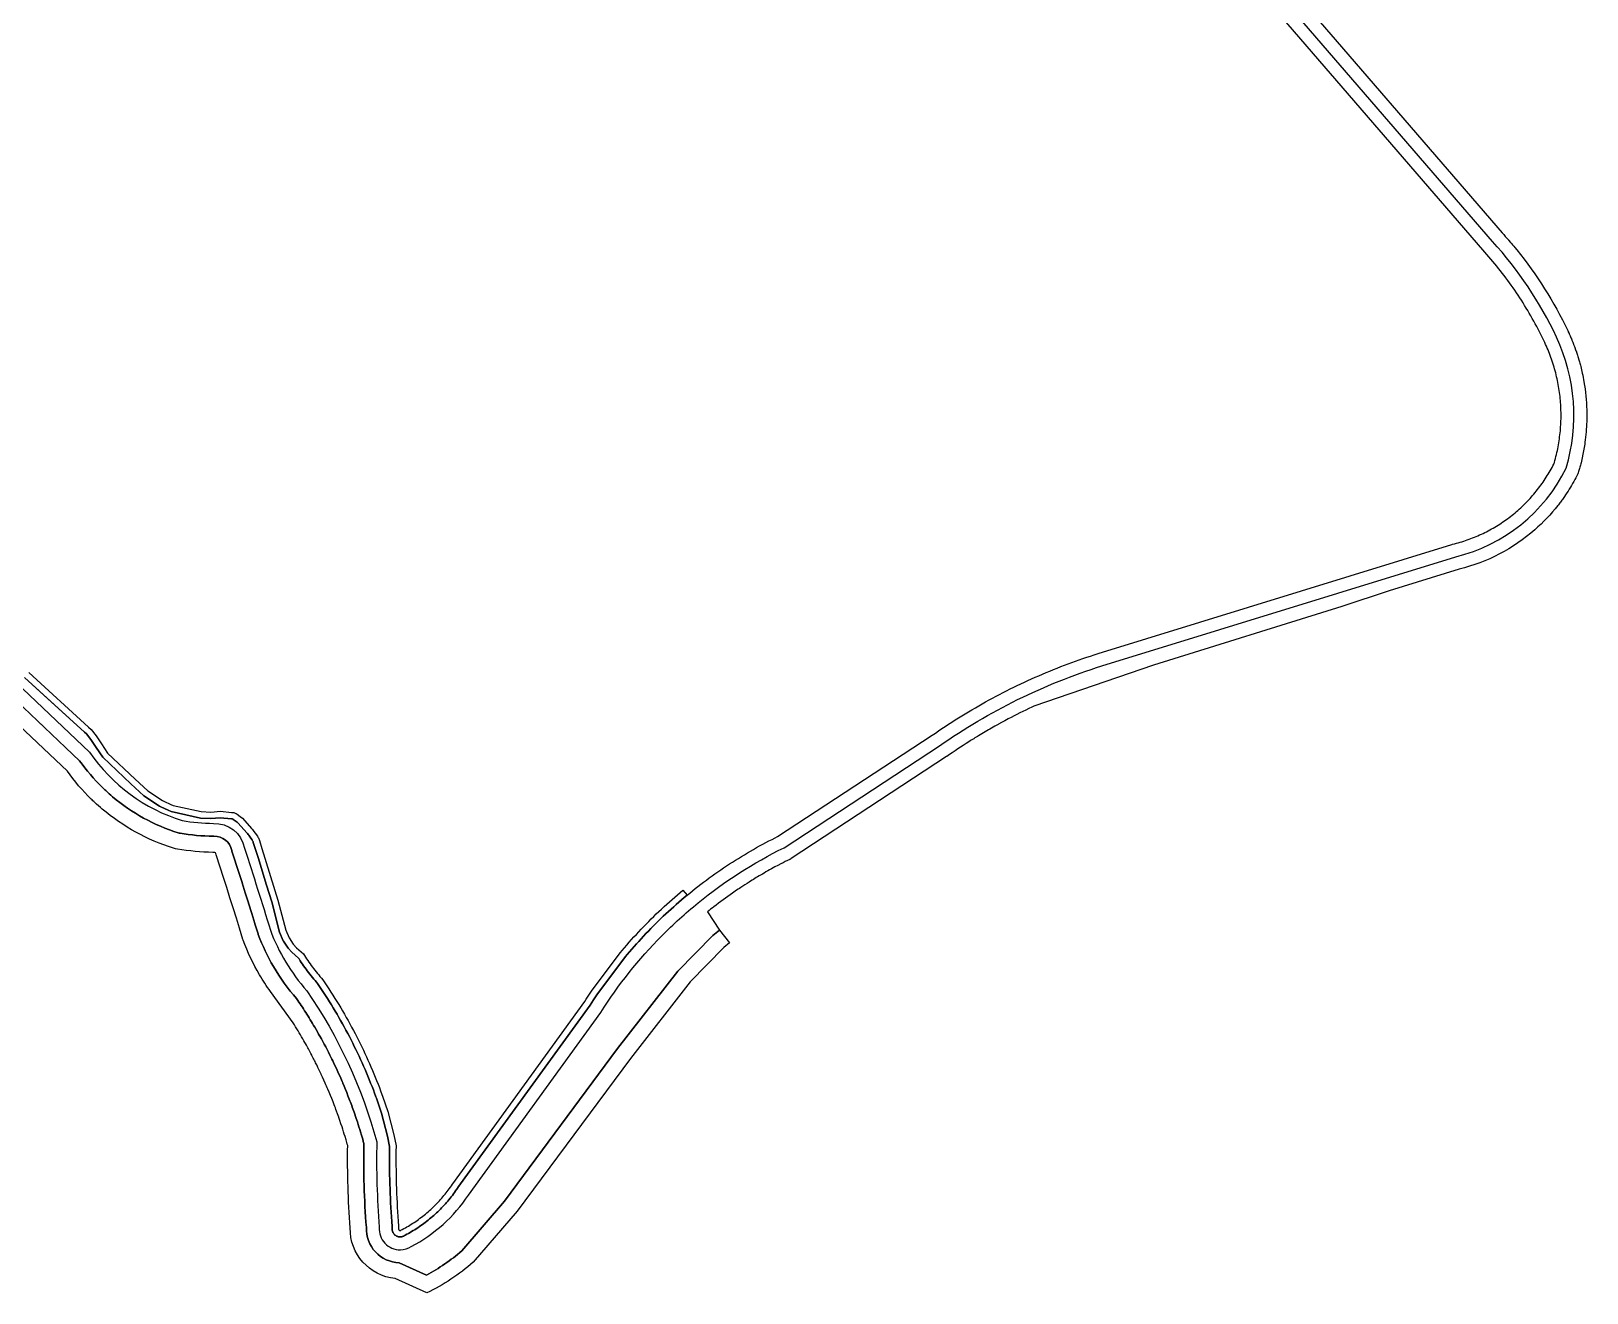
# Model space of a CAD drawing. Header units: inches. Extents: x 87993 to 113012, y 435073 to 454214.
# Drawn here: x 97721.7 to 98204.2, y 442447.2 to 442838.7 of the extents above; entities that cross this region are included whole.
import ezdxf

# ---------------------------------------------------------------- set-up
doc = ezdxf.new("R2010")
doc.units = ezdxf.units.IN
doc.header["$MEASUREMENT"] = 0
for name, color, linetype, true_color in [('As_waterkering_PLSA', 7, 'Continuous', 0x58e833), ('Beschermingszone_PLSA', 7, 'Continuous', 0xa8e862), ('Kernzone_PLSA', 7, 'Continuous', 0x4ce81c)]:
    doc.layers.add(name, color=color, linetype=linetype, true_color=true_color)

msp = doc.modelspace()

# ---------------------------------------------------------------- linework, layer by layer
at = {"layer": 'As_waterkering_PLSA'}
for points in [[(97917.3, 442557.95, -0.027091), (97928.59, 442568.2, -0.056436), (97955.25, 442585.28), (98003.46, 442616.91, -0.076532), (98053.82, 442641.73), (98163.58, 442675.6, 0.222702), (98197.83, 442703.13, 0.184336), (98194.82, 442743.77, 0.073912), (98174.97, 442773.46), (98095.6, 442865.54)], [(97715, 442638.55), (97739.83, 442614.92, 0.166914), (97768.6, 442593.72, 0.031425), (97778.25, 442592.84, -0.373764), (97787.91, 442585.18, -0.004579), (97795.93, 442559.75, 0.092184), (97807.24, 442540.92, -0.084062), (97828.93, 442494.05, 0.023974), (97829.71, 442467.5, 0.440291), (97836.26, 442460.53)], [(97836.26, 442460.53, 0.138985), (97839.65, 442461.54, 0.124086), (97857.34, 442477.48), (97898.39, 442534.17, -0.054118), (97917.3, 442557.95)]]:
    msp.add_lwpolyline(points, format="xyb", dxfattribs=at)
at = {"layer": 'Beschermingszone_PLSA'}
msp.add_lwpolyline([(97721.04, 442639.64), (97739.58, 442622.69), (97740.39, 442621.99), (97741.91, 442620.05), (97743.61, 442617.54), (97745.47, 442614.67), (97753.98, 442606.56), (97757.94, 442602.96), (97762.5, 442599.95), (97762.88, 442599.76), (97765.05, 442598.74), (97765.75, 442598.43), (97774.52, 442596.51), (97777.43, 442596.37), (97780.44, 442596.6), (97783.86, 442596.24), (97783.89, 442596.24), (97784.24, 442596.24), (97784.63, 442596.18), (97784.99, 442596.06), (97785.34, 442595.9), (97785.59, 442595.73), (97786.53, 442595.03), (97787.32, 442594.45), (97790.13, 442591.22), (97790.37, 442590.92), (97790.79, 442590.38), (97791.22, 442589.82), (97791.9, 442588.9), (97792.07, 442588.62), (97792.21, 442588.36), (97792.34, 442588.1), (97792.45, 442587.83), (97792.54, 442587.57), (97793.33, 442585.08), (97798.28, 442569), (97800.69, 442559.7), (97801.72, 442557.34), (97803, 442555.37), (97804.01, 442554.27), (97806.21, 442552.33), (97806.52, 442551.84), (97806.85, 442551.32), (97807.19, 442550.81), (97807.54, 442550.29), (97807.89, 442549.78), (97808.25, 442549.27), (97808.61, 442548.77), (97808.98, 442548.27), (97809.35, 442547.78), (97809.74, 442547.29), (97810.13, 442546.8), (97810.52, 442546.32), (97810.92, 442545.84), (97811.32, 442545.37), (97811.82, 442544.79), (97812.17, 442544.35), (97812.83, 442543.37), (97813.47, 442542.42), (97814.1, 442541.46), (97814.73, 442540.5), (97815.34, 442539.53), (97815.95, 442538.56), (97816.56, 442537.59), (97817.16, 442536.61), (97817.75, 442535.62), (97818.33, 442534.64), (97818.9, 442533.65), (97819.47, 442532.65), (97820.04, 442531.65), (97820.59, 442530.64), (97821.14, 442529.64), (97821.68, 442528.63), (97822.21, 442527.61), (97822.74, 442526.59), (97823.26, 442525.57), (97823.77, 442524.54), (97824.27, 442523.51), (97824.77, 442522.48), (97825.26, 442521.44), (97825.74, 442520.4), (97826.21, 442519.35), (97826.68, 442518.31), (97827.14, 442517.26), (97827.59, 442516.2), (97828.04, 442515.14), (97828.47, 442514.08), (97828.9, 442513.02), (97829.32, 442511.95), (97829.74, 442510.88), (97830.14, 442509.81), (97830.54, 442508.73), (97830.73, 442508.23), (97832.32, 442503.48), (97834.27, 442496.25), (97834.91, 442492.76), (97834.89, 442491.06), (97834.89, 442489.61), (97834.89, 442488.15), (97834.89, 442486.72), (97834.91, 442485.27), (97834.93, 442483.83), (97834.96, 442482.39), (97835, 442480.94), (97835.05, 442479.5), (97835.1, 442478.04), (97835.16, 442476.6), (97835.23, 442475.16), (97835.31, 442473.72), (97835.39, 442472.28), (97835.49, 442470.84), (97835.59, 442469.4), (97835.7, 442467.91), (97835.71, 442467.5), (97835.7, 442467.18), (97835.7, 442467.04), (97835.7, 442467), (97835.7, 442466.93), (97835.71, 442466.9), (97835.73, 442466.83), (97835.74, 442466.8), (97835.74, 442466.79), (97835.77, 442466.76), (97835.79, 442466.72), (97835.82, 442466.68), (97835.84, 442466.66), (97835.88, 442466.63), (97835.91, 442466.61), (97835.95, 442466.58), (97835.97, 442466.58), (97835.99, 442466.56), (97836.02, 442466.55), (97836.03, 442466.55), (97836.03, 442466.55), (97836.09, 442466.54), (97836.12, 442466.53), (97836.13, 442466.53), (97836.13, 442466.53), (97836.19, 442466.53), (97836.26, 442466.53), (97836.29, 442466.54), (97836.36, 442466.56), (97836.41, 442466.59), (97836.65, 442466.73), (97836.8, 442466.81), (97837.32, 442467.1), (97837.8, 442467.36), (97838.26, 442467.62), (97838.73, 442467.9), (97839.19, 442468.18), (97839.65, 442468.46), (97840.11, 442468.76), (97840.56, 442469.05), (97841.01, 442469.36), (97841.45, 442469.66), (97841.89, 442469.98), (97842.33, 442470.3), (97842.76, 442470.62), (97843.19, 442470.95), (97843.61, 442471.29), (97844.03, 442471.63), (97844.45, 442471.98), (97844.86, 442472.33), (97845.27, 442472.69), (97845.67, 442473.05), (97846.07, 442473.42), (97846.46, 442473.79), (97846.85, 442474.17), (97847.23, 442474.55), (97847.61, 442474.94), (97847.98, 442475.33), (97848.35, 442475.72), (97848.71, 442476.12), (97849.07, 442476.53), (97849.42, 442476.94), (97849.77, 442477.35), (97850.11, 442477.77), (97850.45, 442478.19), (97850.78, 442478.62), (97851.11, 442479.06), (97851.43, 442479.49), (97851.75, 442479.93), (97852.06, 442480.38), (97852.39, 442480.87), (97852.48, 442480.99), (97893.43, 442537.54), (97893.91, 442538.31), (97894.52, 442539.24), (97895.12, 442540.16), (97895.76, 442541.12), (97904.53, 442552.8), (97905.06, 442553.43), (97905.77, 442554.28), (97906.5, 442555.11), (97907.22, 442555.95), (97907.96, 442556.77), (97908.7, 442557.6), (97909.44, 442558.41), (97910.2, 442559.22), (97910.95, 442560.03), (97911.72, 442560.83), (97912.49, 442561.62), (97913.27, 442562.41), (97914.05, 442563.19), (97914.84, 442563.97), (97915.63, 442564.74), (97916.43, 442565.5), (97917.24, 442566.26), (97918.05, 442567.01), (97918.86, 442567.75), (97919.69, 442568.49), (97920.51, 442569.23), (97921.35, 442569.95), (97922.19, 442570.67), (97923.03, 442571.39), (97923.88, 442572.09), (97925.16, 442570.55), (97924.32, 442569.86), (97923.48, 442569.15), (97922.66, 442568.44), (97921.83, 442567.72), (97921.02, 442567), (97920.21, 442566.27), (97919.4, 442565.54), (97918.6, 442564.8), (97917.81, 442564.05), (97917.02, 442563.29), (97916.23, 442562.54), (97915.46, 442561.77), (97914.68, 442561), (97913.92, 442560.22), (97913.16, 442559.44), (97912.41, 442558.65), (97911.66, 442557.86), (97910.91, 442557.06), (97910.18, 442556.25), (97909.45, 442555.44), (97908.73, 442554.63), (97908.01, 442553.8), (97907.3, 442552.98), (97906.59, 442552.14), (97906.1, 442551.56), (97904.94, 442550.02), (97897.4, 442539.96), (97896.79, 442539.05), (97896.19, 442538.14), (97895.6, 442537.23), (97895.08, 442536.42), (97854.1, 442479.83), (97854.04, 442479.73), (97853.7, 442479.24), (97853.38, 442478.78), (97853.05, 442478.32), (97852.71, 442477.86), (97852.37, 442477.41), (97852.02, 442476.96), (97851.67, 442476.52), (97851.31, 442476.08), (97850.95, 442475.64), (97850.58, 442475.22), (97850.2, 442474.79), (97849.82, 442474.37), (97849.44, 442473.96), (97849.05, 442473.55), (97848.65, 442473.14), (97848.25, 442472.74), (97847.85, 442472.35), (97847.44, 442471.96), (97847.02, 442471.57), (97846.6, 442471.2), (97846.17, 442470.82), (97845.74, 442470.45), (97845.31, 442470.09), (97844.87, 442469.73), (97844.42, 442469.38), (97843.97, 442469.03), (97843.52, 442468.69), (97843.07, 442468.36), (97842.6, 442468.02), (97842.14, 442467.71), (97841.67, 442467.39), (97841.2, 442467.08), (97840.72, 442466.77), (97840.24, 442466.47), (97839.75, 442466.18), (97839.26, 442465.89), (97838.77, 442465.61), (97838.28, 442465.34), (97837.76, 442465.06), (97837.65, 442465), (97837.57, 442464.95), (97837.39, 442464.85), (97837.28, 442464.78), (97837.2, 442464.75), (97837.12, 442464.71), (97837, 442464.67), (97836.83, 442464.61), (97836.71, 442464.58), (97836.62, 442464.57), (97836.49, 442464.55), (97836.36, 442464.53), (97836.27, 442464.53), (97836.19, 442464.53), (97836.1, 442464.53), (97836.01, 442464.53), (97835.93, 442464.54), (97835.84, 442464.55), (97835.71, 442464.57), (97835.58, 442464.6), (97835.5, 442464.62), (97835.41, 442464.65), (97835.33, 442464.67), (97835.21, 442464.72), (97835.09, 442464.78), (97834.98, 442464.84), (97834.83, 442464.93), (97834.68, 442465.03), (97834.58, 442465.11), (97834.48, 442465.19), (97834.39, 442465.29), (97834.3, 442465.38), (97834.19, 442465.52), (97834.09, 442465.66), (97834.02, 442465.77), (97833.98, 442465.85), (97833.94, 442465.93), (97833.91, 442466.01), (97833.87, 442466.09), (97833.83, 442466.21), (97833.78, 442466.38), (97833.75, 442466.5), (97833.73, 442466.59), (97833.71, 442466.72), (97833.7, 442466.89), (97833.69, 442467.02), (97833.7, 442467.11), (97833.7, 442467.27), (97833.71, 442467.5), (97833.7, 442467.79), (97833.59, 442469.26), (97833.49, 442470.71), (97833.4, 442472.16), (97833.31, 442473.61), (97833.23, 442475.06), (97833.17, 442476.51), (97833.1, 442477.96), (97833.05, 442479.43), (97833, 442480.89), (97832.96, 442482.34), (97832.93, 442483.79), (97832.91, 442485.24), (97832.89, 442486.7), (97832.89, 442488.15), (97832.89, 442489.62), (97832.89, 442491.07), (97832.91, 442492.52), (97832.91, 442492.59), (97832.31, 442495.81), (97830.41, 442502.91), (97828.84, 442507.57), (97828.67, 442508.04), (97828.27, 442509.11), (97827.87, 442510.17), (97827.46, 442511.23), (97827.04, 442512.28), (97826.62, 442513.33), (97826.19, 442514.38), (97825.75, 442515.42), (97825.3, 442516.46), (97824.85, 442517.5), (97824.39, 442518.53), (97823.92, 442519.57), (97823.45, 442520.59), (97822.96, 442521.62), (97822.47, 442522.64), (97821.97, 442523.66), (97821.47, 442524.67), (97820.96, 442525.68), (97820.44, 442526.69), (97819.91, 442527.69), (97819.38, 442528.69), (97818.84, 442529.68), (97818.29, 442530.68), (97817.73, 442531.66), (97817.17, 442532.65), (97816.6, 442533.63), (97816.03, 442534.6), (97815.44, 442535.57), (97814.85, 442536.54), (97814.26, 442537.5), (97813.65, 442538.46), (97813.04, 442539.41), (97812.43, 442540.36), (97811.8, 442541.31), (97811.17, 442542.25), (97810.54, 442543.17), (97810.27, 442543.53), (97809.81, 442544.06), (97809.39, 442544.55), (97808.98, 442545.04), (97808.57, 442545.54), (97808.17, 442546.05), (97807.77, 442546.56), (97807.38, 442547.06), (97807, 442547.59), (97806.62, 442548.11), (97806.25, 442548.63), (97805.88, 442549.16), (97805.52, 442549.7), (97805.17, 442550.23), (97804.83, 442550.77), (97804.67, 442551.02), (97802.61, 442552.84), (97801.41, 442554.14), (97799.99, 442556.33), (97799.95, 442556.4), (97798.79, 442559.05), (97796.35, 442568.46), (97794.74, 442573.69), (97792.1, 442582.28), (97791.42, 442584.48), (97790.64, 442586.94), (97790.58, 442587.12), (97790.51, 442587.29), (97790.43, 442587.46), (97790.34, 442587.62), (97790.24, 442587.78), (97790.17, 442587.88), (97789.62, 442588.62), (97789.42, 442588.89), (97789.21, 442589.15), (97789, 442589.41), (97788.8, 442589.68), (97788.59, 442589.94), (97785.96, 442592.97), (97785.65, 442593.2), (97785.35, 442593.42), (97785.04, 442593.65), (97784.73, 442593.87), (97784.43, 442594.1), (97784.35, 442594.15), (97784.26, 442594.2), (97784.17, 442594.22), (97784.08, 442594.24), (97783.98, 442594.24), (97783.85, 442594.23), (97780.41, 442594.59), (97777.46, 442594.36), (97774.26, 442594.52), (97765.13, 442596.52), (97764.22, 442596.92), (97762, 442597.96), (97761.5, 442598.21), (97756.71, 442601.38), (97752.62, 442605.09), (97743.93, 442613.38), (97741.94, 442616.43), (97740.29, 442618.87), (97738.94, 442620.6), (97738.25, 442621.19), (97725.7, 442632.67), (97719.68, 442638.17)], dxfattribs=at)
msp.add_lwpolyline([(97715.06, 442632.97), (97736.78, 442612.3, 0.046369), (97743.86, 442603.98, 0.0036), (97744.37, 442603.49, 0.003594), (97744.88, 442603.01, 0.012091), (97747.01, 442601.12, 0.099438), (97767.38, 442589.91), (97767.69, 442589.81), (97767.91, 442589.78, 0.032107), (97778.25, 442588.84), (97778.31, 442588.83), (97778.38, 442588.84), (97778.41, 442588.84, -0.376342), (97783.99, 442584.42), (97783.99, 442584.39), (97784.02, 442584.22), (97784.11, 442583.95), (97784.12, 442583.92), (97785.11, 442580.85), (97785.16, 442580.7), (97786.15, 442577.64), (97786.16, 442577.6), (97787.15, 442574.48), (97787.17, 442574.42), (97788.16, 442571.3), (97788.17, 442571.26), (97789.15, 442568.16), (97789.18, 442568.06), (97790.15, 442564.94), (97790.15, 442564.93), (97791.12, 442561.8), (97791.15, 442561.7), (97792.11, 442558.58), (97792.14, 442558.47), (97792.19, 442558.35, 0.04311), (97796.91, 442548.4, 0.047886), (97804.07, 442538.47), (97804.07, 442538.46, -0.008561), (97806.9, 442534.18), (97806.9, 442534.17), (97806.9, 442534.17, -0.008897), (97809.7, 442529.59, -0.005361), (97811.3, 442526.79), (97811.3, 442526.78), (97811.3, 442526.78, -0.012468), (97814.79, 442520.13), (97814.8, 442520.12, -0.00358), (97815.74, 442518.18), (97816.19, 442517.22), (97816.2, 442517.2), (97816.65, 442516.24), (97816.66, 442516.22), (97817.09, 442515.26), (97817.1, 442515.24), (97817.54, 442514.26, -0.003544), (97818.38, 442512.3), (97818.39, 442512.28), (97818.8, 442511.32), (97818.8, 442511.3), (97819.21, 442510.31), (97819.61, 442509.32), (97819.62, 442509.3), (97820.01, 442508.32), (97820.01, 442508.31), (97820.39, 442507.32), (97820.4, 442507.3, -0.003517), (97821.15, 442505.31), (97821.15, 442505.29, -0.003568), (97821.88, 442503.27), (97821.88, 442503.27), (97821.88, 442503.26), (97822.22, 442502.28), (97822.24, 442502.24), (97822.58, 442501.23), (97822.91, 442500.23), (97822.92, 442500.2, -0.005333), (97823.88, 442497.14), (97823.89, 442497.11), (97824.19, 442496.12), (97824.2, 442496.09, -0.0045), (97824.92, 442493.55), (97824.92, 442493.54, 0.023216), (97825.7, 442467.46, 0.419658), (97835.92, 442456.53), (97844.33, 442452.7, 0.056657), (97855.28, 442460.18), (97868.58, 442475.63), (97903.63, 442522.95), (97922.34, 442547), (97933.2, 442558.07), (97935.21, 442559.68), (97938.34, 442555.78), (97936.56, 442554.36), (97926.11, 442543.7), (97907.61, 442519.93), (97872.49, 442472.5), (97858.83, 442456.65, -0.067974), (97844.43, 442447.15), (97834.69, 442451.6, -0.39248), (97820.7, 442467.34, -0.022345), (97819.91, 442492.9, 0.00325), (97819.4, 442494.67), (97819.1, 442495.69, 0.005319), (97818.17, 442498.65), (97817.84, 442499.64), (97817.5, 442500.65), (97817.17, 442501.59), (97817.15, 442501.64), (97816.78, 442502.68), (97816.46, 442503.57), (97816.45, 442503.59, 0.003516), (97815.73, 442505.51), (97815.38, 442506.41), (97815.37, 442506.46), (97815.36, 442506.48), (97814.97, 442507.47), (97814.58, 442508.43), (97814.18, 442509.4), (97813.78, 442510.35, 0.003537), (97812.96, 442512.24), (97812.96, 442512.24), (97812.54, 442513.19), (97812.11, 442514.14), (97811.92, 442514.55), (97811.74, 442514.93), (97811.67, 442515.08), (97811.22, 442516.04), (97810.9, 442516.7), (97810.69, 442517.14), (97810.57, 442517.39), (97810.31, 442517.92, 0.002699), (97809.64, 442519.25, 0.003142), (97808.84, 442520.81), (97808.83, 442520.82), (97808.79, 442520.91), (97808.48, 442521.49), (97808.37, 442521.7), (97808.2, 442522.03, 0.003171), (97807.32, 442523.65), (97807.12, 442524.01), (97806.31, 442525.4), (97805.99, 442526.01, 0.01), (97802.99, 442531), (97795.97, 442540.66, -0.022497), (97792.59, 442545.87, -0.043096), (97787.5, 442556.61), (97787.41, 442556.86), (97786.34, 442560.33), (97785.38, 442563.46), (97784.38, 442566.66), (97783.39, 442569.8), (97782.39, 442572.97), (97781.39, 442576.11), (97780.35, 442579.31), (97779.14, 442583.05), (97779.07, 442583.52, 0.376469), (97778.66, 442583.85), (97778.62, 442583.85), (97778.37, 442583.83), (97778.08, 442583.84, -0.031988), (97767.14, 442584.84), (97766.56, 442584.93), (97765.89, 442585.14, -0.099465), (97743.79, 442597.3, -0.012091), (97741.47, 442599.35, -0.003544), (97740.92, 442599.87, -0.00355), (97740.36, 442600.4, -0.044384), (97732.98, 442609.02), (97714.35, 442626.74)], format="xyb", dxfattribs=at)
at = {"layer": 'Kernzone_PLSA'}
msp.add_lwpolyline([(97719.68, 442638.17), (97738.25, 442621.19), (97738.94, 442620.6), (97740.29, 442618.87), (97741.94, 442616.43), (97743.93, 442613.38), (97752.62, 442605.09), (97756.71, 442601.38), (97761.5, 442598.21), (97762, 442597.96), (97764.22, 442596.92), (97765.13, 442596.52), (97774.26, 442594.52), (97777.46, 442594.36), (97780.41, 442594.59), (97783.85, 442594.23), (97783.98, 442594.24), (97784.08, 442594.24), (97784.17, 442594.22), (97784.26, 442594.2), (97784.35, 442594.15), (97784.43, 442594.1), (97784.73, 442593.87), (97785.04, 442593.65), (97785.35, 442593.42), (97785.65, 442593.2), (97785.96, 442592.97), (97788.59, 442589.94), (97788.8, 442589.68), (97789, 442589.41), (97789.21, 442589.15), (97789.42, 442588.89), (97789.62, 442588.62), (97790.17, 442587.88), (97790.24, 442587.78), (97790.34, 442587.62), (97790.43, 442587.46), (97790.51, 442587.29), (97790.58, 442587.12), (97790.64, 442586.94), (97791.42, 442584.48), (97792.1, 442582.28), (97794.74, 442573.69), (97796.35, 442568.46), (97798.79, 442559.05), (97799.95, 442556.4), (97799.99, 442556.33), (97801.41, 442554.14), (97802.61, 442552.84), (97804.67, 442551.02), (97804.83, 442550.77), (97805.17, 442550.23), (97805.52, 442549.7), (97805.88, 442549.16), (97806.25, 442548.63), (97806.62, 442548.11), (97807, 442547.59), (97807.38, 442547.06), (97807.77, 442546.56), (97808.17, 442546.05), (97808.57, 442545.54), (97808.98, 442545.04), (97809.39, 442544.55), (97809.81, 442544.06), (97810.27, 442543.53), (97810.54, 442543.17), (97811.17, 442542.25), (97811.8, 442541.31), (97812.43, 442540.36), (97813.04, 442539.41), (97813.65, 442538.46), (97814.26, 442537.5), (97814.85, 442536.54), (97815.44, 442535.57), (97816.03, 442534.6), (97816.6, 442533.63), (97817.17, 442532.65), (97817.73, 442531.66), (97818.29, 442530.68), (97818.84, 442529.68), (97819.38, 442528.69), (97819.91, 442527.69), (97820.44, 442526.69), (97820.96, 442525.68), (97821.47, 442524.67), (97821.97, 442523.66), (97822.47, 442522.64), (97822.96, 442521.62), (97823.45, 442520.59), (97823.92, 442519.57), (97824.39, 442518.53), (97824.85, 442517.5), (97825.3, 442516.46), (97825.75, 442515.42), (97826.19, 442514.38), (97826.62, 442513.33), (97827.04, 442512.28), (97827.46, 442511.23), (97827.87, 442510.17), (97828.27, 442509.11), (97828.67, 442508.04), (97828.84, 442507.57), (97830.41, 442502.91), (97832.31, 442495.81), (97832.91, 442492.59), (97832.91, 442492.52), (97832.89, 442491.07), (97832.89, 442489.62), (97832.89, 442488.15), (97832.89, 442486.7), (97832.91, 442485.24), (97832.93, 442483.79), (97832.96, 442482.34), (97833, 442480.89), (97833.05, 442479.43), (97833.1, 442477.96), (97833.17, 442476.51), (97833.23, 442475.06), (97833.31, 442473.61), (97833.4, 442472.16), (97833.49, 442470.71), (97833.59, 442469.26), (97833.7, 442467.79), (97833.71, 442467.5), (97833.7, 442467.27), (97833.7, 442467.11), (97833.69, 442467.02), (97833.7, 442466.89), (97833.71, 442466.72), (97833.73, 442466.59), (97833.75, 442466.5), (97833.78, 442466.38), (97833.83, 442466.21), (97833.87, 442466.09), (97833.91, 442466.01), (97833.94, 442465.93), (97833.98, 442465.85), (97834.02, 442465.77), (97834.09, 442465.66), (97834.19, 442465.52), (97834.3, 442465.38), (97834.39, 442465.29), (97834.48, 442465.19), (97834.58, 442465.11), (97834.68, 442465.03), (97834.83, 442464.93), (97834.98, 442464.84), (97835.09, 442464.78), (97835.21, 442464.72), (97835.33, 442464.67), (97835.41, 442464.65), (97835.5, 442464.62), (97835.58, 442464.6), (97835.71, 442464.57), (97835.84, 442464.55), (97835.93, 442464.54), (97836.01, 442464.53), (97836.1, 442464.53), (97836.19, 442464.53), (97836.27, 442464.53), (97836.36, 442464.53), (97836.49, 442464.55), (97836.62, 442464.57), (97836.71, 442464.58), (97836.83, 442464.61), (97837, 442464.67), (97837.12, 442464.71), (97837.2, 442464.75), (97837.28, 442464.78), (97837.39, 442464.85), (97837.57, 442464.95), (97837.65, 442465), (97837.76, 442465.06), (97838.28, 442465.34), (97838.77, 442465.61), (97839.26, 442465.89), (97839.75, 442466.18), (97840.24, 442466.47), (97840.72, 442466.77), (97841.2, 442467.08), (97841.67, 442467.39), (97842.14, 442467.71), (97842.6, 442468.02), (97843.07, 442468.36), (97843.52, 442468.69), (97843.97, 442469.03), (97844.42, 442469.38), (97844.87, 442469.73), (97845.31, 442470.09), (97845.74, 442470.45), (97846.17, 442470.82), (97846.6, 442471.2), (97847.02, 442471.57), (97847.44, 442471.96), (97847.85, 442472.35), (97848.25, 442472.74), (97848.65, 442473.14), (97849.05, 442473.55), (97849.44, 442473.96), (97849.82, 442474.37), (97850.2, 442474.79), (97850.58, 442475.22), (97850.95, 442475.64), (97851.31, 442476.08), (97851.67, 442476.52), (97852.02, 442476.96), (97852.37, 442477.41), (97852.71, 442477.86), (97853.05, 442478.32), (97853.38, 442478.78), (97853.7, 442479.24), (97854.04, 442479.73), (97854.1, 442479.83), (97895.08, 442536.42), (97895.6, 442537.23), (97896.19, 442538.14), (97896.79, 442539.05), (97897.4, 442539.96), (97904.94, 442550.02), (97906.1, 442551.56), (97906.59, 442552.14), (97907.3, 442552.98), (97908.01, 442553.8), (97908.73, 442554.63), (97909.45, 442555.44), (97910.18, 442556.25), (97910.91, 442557.06), (97911.66, 442557.86), (97912.41, 442558.65), (97913.16, 442559.44), (97913.92, 442560.22), (97914.68, 442561), (97915.46, 442561.77), (97916.23, 442562.54), (97917.02, 442563.29), (97917.81, 442564.05), (97918.6, 442564.8), (97919.4, 442565.54), (97920.21, 442566.27), (97921.02, 442567), (97921.83, 442567.72), (97922.66, 442568.44), (97923.48, 442569.15), (97924.32, 442569.86), (97925.16, 442570.55), (97926, 442571.25), (97926.85, 442571.93), (97927.7, 442572.61), (97928.56, 442573.28), (97929.42, 442573.95), (97930.29, 442574.61), (97931.17, 442575.26), (97932.05, 442575.91), (97932.93, 442576.55), (97933.82, 442577.18), (97934.71, 442577.81), (97935.61, 442578.43), (97936.51, 442579.04), (97937.42, 442579.65), (97938.33, 442580.25), (97939.25, 442580.84), (97940.17, 442581.42), (97941.09, 442582), (97942.02, 442582.57), (97942.95, 442583.14), (97943.89, 442583.7), (97944.83, 442584.25), (97945.78, 442584.79), (97946.73, 442585.32), (97947.68, 442585.85), (97948.64, 442586.37), (97949.6, 442586.89), (97950.57, 442587.4), (97951.54, 442587.9), (97952.51, 442588.39), (97953.26, 442588.76), (98001.22, 442620.22), (98002.17, 442620.89), (98003.18, 442621.58), (98004.2, 442622.26), (98005.22, 442622.94), (98006.24, 442623.62), (98007.27, 442624.28), (98008.3, 442624.94), (98009.34, 442625.59), (98010.38, 442626.24), (98011.43, 442626.88), (98012.47, 442627.51), (98013.53, 442628.14), (98014.59, 442628.76), (98015.65, 442629.37), (98016.71, 442629.97), (98017.72, 442630.54), (98017.78, 442630.57), (98018.85, 442631.16), (98019.93, 442631.75), (98021.01, 442632.32), (98022.1, 442632.89), (98023.18, 442633.46), (98024.28, 442634.01), (98025.37, 442634.56), (98026.47, 442635.1), (98027.57, 442635.64), (98028.68, 442636.16), (98029.79, 442636.68), (98030.9, 442637.2), (98032.02, 442637.7), (98033.13, 442638.2), (98034.26, 442638.69), (98035.38, 442639.18), (98036.51, 442639.65), (98037.64, 442640.12), (98038.78, 442640.58), (98039.92, 442641.04), (98041.06, 442641.49), (98042.2, 442641.92), (98043.35, 442642.36), (98044.5, 442642.78), (98045.65, 442643.2), (98046.8, 442643.61), (98047.96, 442644.01), (98049.12, 442644.4), (98050.28, 442644.79), (98051.45, 442645.17), (98052.62, 442645.54), (98162.4, 442679.42), (98162.61, 442679.48), (98163.21, 442679.63), (98163.77, 442679.78), (98164.35, 442679.94), (98164.91, 442680.1), (98165.47, 442680.27), (98166.04, 442680.45), (98166.59, 442680.63), (98167.16, 442680.83), (98167.71, 442681.03), (98168.26, 442681.23), (98168.81, 442681.44), (98169.36, 442681.66), (98169.91, 442681.89), (98170.45, 442682.12), (98170.99, 442682.36), (98171.52, 442682.61), (98172.05, 442682.86), (98172.59, 442683.12), (98173.11, 442683.38), (98173.64, 442683.66), (98174.16, 442683.94), (98174.67, 442684.22), (98175.18, 442684.51), (98175.69, 442684.81), (98176.2, 442685.11), (98176.7, 442685.42), (98177.2, 442685.74), (98177.69, 442686.06), (98178.19, 442686.39), (98178.67, 442686.73), (98179.15, 442687.06), (98179.63, 442687.41), (98180.11, 442687.77), (98180.57, 442688.12), (98181.04, 442688.49), (98181.49, 442688.85), (98181.95, 442689.23), (98182.4, 442689.61), (98182.85, 442690), (98183.29, 442690.39), (98183.72, 442690.79), (98184.15, 442691.19), (98184.58, 442691.6), (98185, 442692.01), (98185.42, 442692.43), (98185.83, 442692.86), (98186.23, 442693.28), (98186.64, 442693.72), (98187.03, 442694.15), (98187.42, 442694.59), (98187.8, 442695.04), (98188.18, 442695.5), (98188.56, 442695.96), (98188.92, 442696.42), (98189.28, 442696.88), (98189.64, 442697.35), (98189.98, 442697.83), (98190.33, 442698.31), (98190.66, 442698.78), (98191, 442699.28), (98191.32, 442699.77), (98191.64, 442700.26), (98191.96, 442700.76), (98192.27, 442701.27), (98192.56, 442701.77), (98192.86, 442702.29), (98193.15, 442702.8), (98193.43, 442703.32), (98193.7, 442703.84), (98193.98, 442704.36), (98194.09, 442704.6), (98194.18, 442704.88), (98194.34, 442705.48), (98194.5, 442706.08), (98194.66, 442706.7), (98194.81, 442707.3), (98194.95, 442707.91), (98195.08, 442708.52), (98195.2, 442709.13), (98195.32, 442709.74), (98195.43, 442710.36), (98195.54, 442710.97), (98195.63, 442711.59), (98195.72, 442712.22), (98195.8, 442712.82), (98195.88, 442713.45), (98195.95, 442714.07), (98196.01, 442714.7), (98196.06, 442715.32), (98196.11, 442715.94), (98196.14, 442716.57), (98196.18, 442717.19), (98196.2, 442717.82), (98196.22, 442718.44), (98196.22, 442719.06), (98196.23, 442719.69), (98196.22, 442720.32), (98196.21, 442720.94), (98196.19, 442721.56), (98196.16, 442722.19), (98196.12, 442722.81), (98196.08, 442723.44), (98196.03, 442724.06), (98195.97, 442724.68), (98195.91, 442725.31), (98195.84, 442725.93), (98195.76, 442726.55), (98195.67, 442727.17), (98195.58, 442727.78), (98195.48, 442728.4), (98195.37, 442729.02), (98195.25, 442729.63), (98195.13, 442730.24), (98195, 442730.85), (98194.86, 442731.46), (98194.72, 442732.07), (98194.57, 442732.68), (98194.41, 442733.28), (98194.24, 442733.88), (98194.07, 442734.48), (98193.89, 442735.08), (98193.7, 442735.68), (98193.51, 442736.27), (98193.31, 442736.87), (98193.1, 442737.45), (98192.89, 442738.04), (98192.67, 442738.62), (98192.44, 442739.21), (98192.2, 442739.78), (98191.96, 442740.37), (98191.71, 442740.93), (98191.46, 442741.5), (98191.2, 442742.07), (98190.8, 442742.91), (98190.38, 442743.75), (98189.97, 442744.59), (98189.55, 442745.42), (98189.11, 442746.26), (98188.67, 442747.09), (98188.24, 442747.9), (98187.79, 442748.72), (98187.32, 442749.55), (98186.86, 442750.36), (98186.39, 442751.17), (98185.92, 442751.98), (98185.43, 442752.78), (98184.94, 442753.59), (98184.45, 442754.37), (98183.95, 442755.17), (98183.44, 442755.96), (98182.93, 442756.74), (98182.41, 442757.51), (98181.87, 442758.3), (98181.34, 442759.07), (98180.8, 442759.83), (98180.27, 442760.58), (98179.71, 442761.35), (98179.15, 442762.1), (98178.59, 442762.85), (98178.02, 442763.59), (98177.44, 442764.33), (98176.86, 442765.07), (98176.28, 442765.8), (98175.68, 442766.52), (98175.09, 442767.23), (98174.48, 442767.96), (98173.87, 442768.67), (98173.25, 442769.38), (98172.63, 442770.08), (98171.97, 442770.82), (98092.59, 442862.9)], dxfattribs=at)
msp.add_lwpolyline([(98107.77, 442857.54), (98177.97, 442776.11, -0.00586), (98179.92, 442773.91), (98179.93, 442773.89), (98180.57, 442773.15), (98180.58, 442773.14, -0.003975), (98181.86, 442771.61), (98181.86, 442771.61), (98182.49, 442770.83, -0.059219), (98198.29, 442745.79), (98198.42, 442745.5), (98198.45, 442745.44), (98198.72, 442744.85), (98198.75, 442744.79), (98199.02, 442744.18), (98199.04, 442744.15), (98199.31, 442743.52), (98199.33, 442743.49), (98199.59, 442742.86), (98199.61, 442742.82), (98199.86, 442742.19), (98199.87, 442742.16), (98200.12, 442741.53), (98200.14, 442741.48), (98200.38, 442740.84), (98200.39, 442740.82), (98200.63, 442740.17), (98200.63, 442740.15), (98200.86, 442739.49), (98200.88, 442739.46), (98201.1, 442738.8), (98201.1, 442738.8), (98201.1, 442738.79, -0.002923), (98201.32, 442738.11, -0.002902), (98201.54, 442737.44), (98201.54, 442737.42), (98201.74, 442736.75), (98201.75, 442736.73, -0.00288), (98201.94, 442736.05, -0.00586), (98202.32, 442734.66), (98202.32, 442734.66), (98202.32, 442734.65, -0.008789), (98202.81, 442732.56), (98202.82, 442732.56), (98202.82, 442732.56, -0.011151), (98203.34, 442729.9), (98203.34, 442729.86, -0.035818), (98204.2, 442721.16), (98204.2, 442721.16), (98204.2, 442721.15, -0.002933), (98204.22, 442720.44, -0.008823), (98204.21, 442718.28, -0.002926), (98204.2, 442717.56), (98204.19, 442717.56), (98204.19, 442717.56, -0.026442), (98203.65, 442711.12), (98203.65, 442711.11, -0.017616), (98202.91, 442706.87), (98202.9, 442706.86, -0.008787), (98202.42, 442704.77), (98202.42, 442704.76), (98202.42, 442704.76, -0.005855), (98202.06, 442703.37), (98202.06, 442703.37), (98202.06, 442703.37, -0.002927), (98201.87, 442702.68), (98201.67, 442702.01), (98201.57, 442701.67), (98201.41, 442701.35, -0.012235), (98200.15, 442698.93, -0.003087), (98199.81, 442698.33, -0.012329), (98198.4, 442695.97), (98198.39, 442695.97), (98198.39, 442695.97, -0.012329), (98196.86, 442693.68, -0.006173), (98196.05, 442692.57, -0.00617), (98195.21, 442691.48, -0.046331), (98188.12, 442683.99, -0.120391), (98164.64, 442671.74), (98142.97, 442665.05), (98128.2, 442660.13), (98069.85, 442641.92), (98032.72, 442629.23), (98032.12, 442628.94), (98032.08, 442628.92, 0.011326), (98024.77, 442625.26), (98023.73, 442624.71), (98023.71, 442624.7), (98022.69, 442624.14), (98022.68, 442624.14), (98021.79, 442623.65), (98021.67, 442623.58), (98020.64, 442623, 0.006492), (98016.59, 442620.65), (98015.58, 442620.04), (98015.57, 442620.04, 0.004867), (98012.59, 442618.19), (98012.58, 442618.18, 0.011376), (98005.75, 442613.63), (98005.71, 442613.6), (98005.66, 442613.56), (97957.45, 442581.94), (97957.24, 442581.8), (97957.03, 442581.7), (97957.02, 442581.69, 0.005646), (97954.26, 442580.3), (97954.24, 442580.29), (97953.35, 442579.82), (97953.35, 442579.82), (97953.35, 442579.82), (97952.44, 442579.33, 0.009397), (97947.96, 442576.81), (97947.95, 442576.8, 0.007516), (97944.44, 442574.66), (97944.43, 442574.65, 0.005631), (97941.84, 442572.98), (97941.84, 442572.98), (97941.83, 442572.98, 0.003772), (97940.12, 442571.82), (97940.12, 442571.82), (97939.29, 442571.25), (97939.27, 442571.23, 0.013163), (97933.47, 442566.97), (97933.47, 442566.97), (97933.47, 442566.96, 0.004731), (97931.5, 442565.41), (97935.21, 442559.68), (97933.2, 442558.07), (97922.34, 442547), (97903.63, 442522.95), (97868.58, 442475.63), (97855.28, 442460.18, -0.056657), (97844.33, 442452.7), (97835.92, 442456.53, -0.419658), (97825.7, 442467.46, -0.023216), (97824.92, 442493.54), (97824.92, 442493.55, 0.0045), (97824.2, 442496.09), (97824.19, 442496.12), (97823.89, 442497.11), (97823.88, 442497.14, 0.005333), (97822.92, 442500.2), (97822.91, 442500.23), (97822.58, 442501.23), (97822.24, 442502.24), (97822.22, 442502.28), (97821.88, 442503.26), (97821.88, 442503.27), (97821.88, 442503.27, 0.003568), (97821.15, 442505.29), (97821.15, 442505.31, 0.003517), (97820.4, 442507.3), (97820.39, 442507.32), (97820.01, 442508.31), (97820.01, 442508.32), (97819.62, 442509.3), (97819.61, 442509.32), (97819.21, 442510.31), (97818.8, 442511.3), (97818.8, 442511.32), (97818.39, 442512.28), (97818.38, 442512.3, 0.003544), (97817.54, 442514.26), (97817.1, 442515.24), (97817.09, 442515.26), (97816.66, 442516.22), (97816.65, 442516.24), (97816.2, 442517.2), (97816.19, 442517.22), (97815.74, 442518.18, 0.00358), (97814.8, 442520.12), (97814.79, 442520.13, 0.012468), (97811.3, 442526.78), (97811.3, 442526.78), (97811.3, 442526.79, 0.005361), (97809.7, 442529.59, 0.008897), (97806.9, 442534.17), (97806.9, 442534.17), (97806.9, 442534.18, 0.008561), (97804.07, 442538.46), (97804.07, 442538.47, -0.047886), (97796.91, 442548.4, -0.04311), (97792.19, 442558.35), (97792.14, 442558.47), (97792.11, 442558.58), (97791.15, 442561.7), (97791.12, 442561.8), (97790.15, 442564.93), (97790.15, 442564.94), (97789.18, 442568.06), (97789.15, 442568.16), (97788.17, 442571.26), (97788.16, 442571.3), (97787.17, 442574.42), (97787.15, 442574.48), (97786.16, 442577.6), (97786.15, 442577.64), (97785.16, 442580.7), (97785.11, 442580.85), (97784.12, 442583.92), (97784.11, 442583.95), (97784.02, 442584.22), (97783.99, 442584.39), (97783.99, 442584.42, 0.376342), (97778.41, 442588.84), (97778.38, 442588.84), (97778.31, 442588.83), (97778.25, 442588.84, -0.032107), (97767.91, 442589.78), (97767.69, 442589.81), (97767.38, 442589.91, -0.099438), (97747.01, 442601.12, -0.012091), (97744.88, 442603.01, -0.003594), (97744.37, 442603.49, -0.0036), (97743.86, 442603.98, -0.046369), (97736.78, 442612.3), (97715.06, 442632.97)], format="xyb", dxfattribs=at)

doc.saveas('drawing.dxf')
